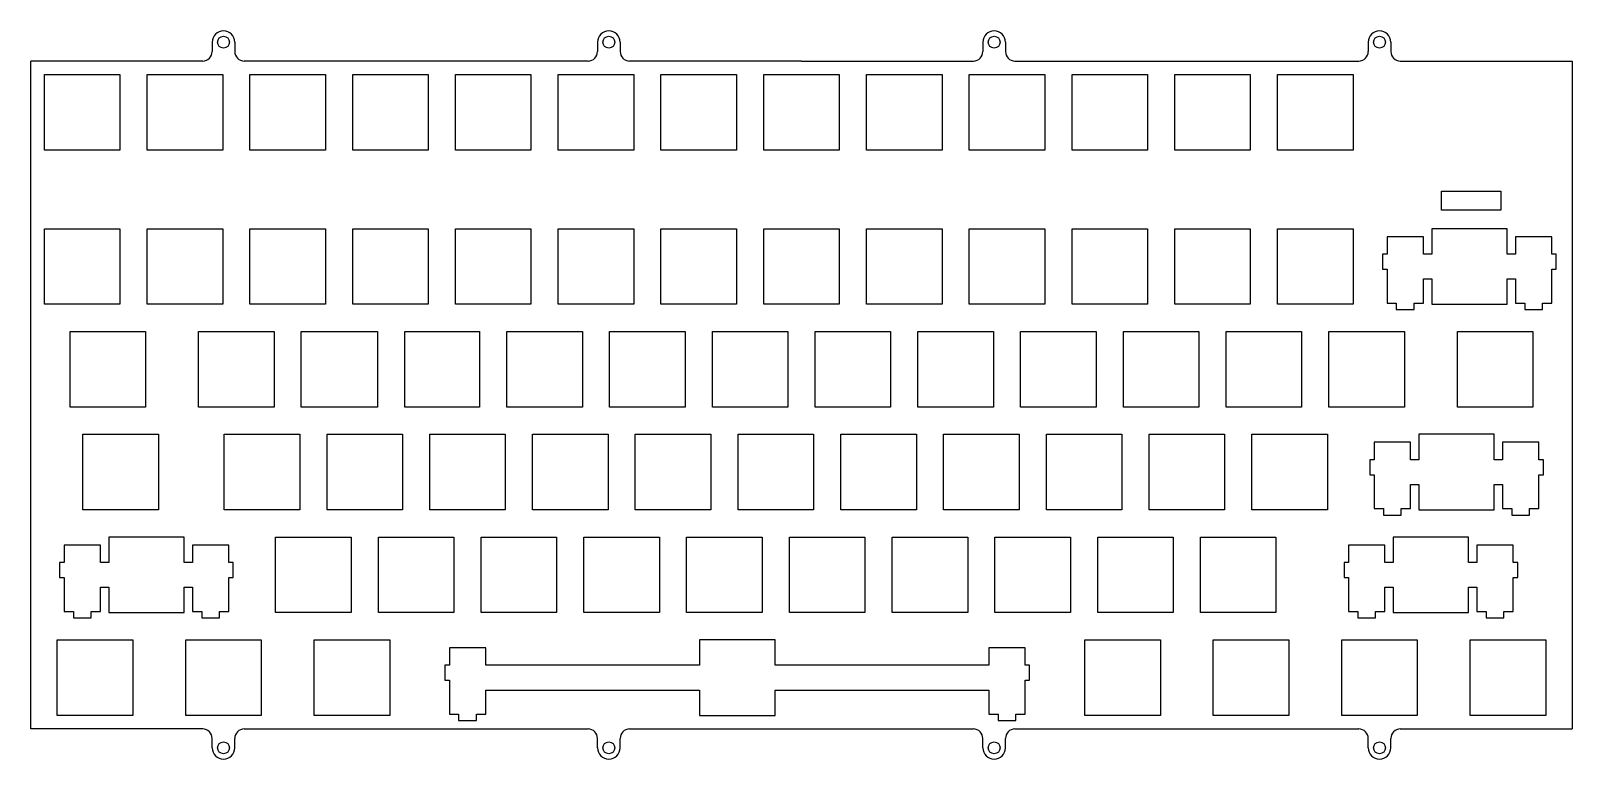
# Model space of a CAD drawing. Header units: millimetres. Extents: x 0 to 286, y -5 to 130.
import ezdxf

# ---------------------------------------------------------------- set-up
doc = ezdxf.new("R2010")
doc.units = ezdxf.units.MM
doc.layers.add('0 (2)', color=7, linetype='Continuous')

msp = doc.modelspace()

# ---------------------------------------------------------------- linework, layer by layer
at = {"layer": '0 (2)'}
for p, q in [((33.71, 127.58), (33.71, 125.83)), ((37.91, 127.58), (37.91, 125.83)), ((105.15, 127.58), (105.15, 125.83)), ((109.35, 127.58), (109.35, 125.83)), ((176.59, 127.58), (176.59, 125.83)), ((180.79, 127.58), (180.79, 125.83)), ((248.03, 127.58), (248.03, 125.83)), ((252.23, 127.58), (252.23, 125.83)), ((0.1, 0.26), (0.1, 124.08)), ((31.96, 124.08), (0.1, 124.08)), ((103.4, 124.08), (39.66, 124.08)), ((142.97, 124.08), (111.1, 124.08)), ((142.97, 124.08), (174.84, 124.08)), ((182.54, 124.08), (246.28, 124.08)), ((253.98, 124.08), (285.85, 124.08)), ((285.85, 124.08), (285.85, 0.26)), ((2.62, 121.56), (16.62, 121.56)), ((2.62, 107.56), (2.62, 121.56)), ((16.62, 121.56), (16.62, 107.56)), ((21.67, 107.56), (21.67, 121.56)), ((21.67, 121.56), (35.67, 121.56)), ((35.67, 121.56), (35.67, 107.56)), ((40.72, 121.56), (54.72, 121.56)), ((40.72, 107.56), (40.72, 121.56)), ((54.72, 121.56), (54.72, 107.56)), ((59.77, 121.56), (73.77, 121.56)), ((59.77, 107.56), (59.77, 121.56)), ((73.77, 121.56), (73.77, 107.56)), ((78.82, 121.56), (92.82, 121.56)), ((78.82, 107.56), (78.82, 121.56)), ((92.82, 121.56), (92.82, 107.56)), ((97.87, 107.56), (97.87, 121.56)), ((97.87, 121.56), (111.87, 121.56)), ((111.87, 121.56), (111.87, 107.56)), ((116.92, 107.56), (116.92, 121.56)), ((116.92, 121.56), (130.92, 121.56)), ((130.92, 121.56), (130.92, 107.56)), ((135.97, 121.56), (149.97, 121.56)), ((135.97, 107.56), (135.97, 121.56)), ((149.97, 121.56), (149.97, 107.56)), ((155.02, 121.56), (169.02, 121.56)), ((155.02, 107.56), (155.02, 121.56)), ((169.02, 121.56), (169.02, 107.56)), ((174.07, 121.56), (188.07, 121.56)), ((174.07, 107.56), (174.07, 121.56)), ((188.07, 121.56), (188.07, 107.56)), ((193.12, 121.56), (207.12, 121.56)), ((193.12, 107.56), (193.12, 121.56)), ((207.12, 121.56), (207.12, 107.56)), ((212.17, 121.56), (226.17, 121.56)), ((212.17, 107.56), (212.17, 121.56)), ((226.17, 121.56), (226.17, 107.56)), ((231.22, 121.56), (245.22, 121.56)), ((231.22, 107.56), (231.22, 121.56)), ((245.22, 121.56), (245.22, 107.56)), ((16.62, 107.56), (2.62, 107.56)), ((35.67, 107.56), (21.67, 107.56)), ((54.72, 107.56), (40.72, 107.56)), ((73.77, 107.56), (59.77, 107.56)), ((92.82, 107.56), (78.82, 107.56)), ((111.87, 107.56), (97.87, 107.56)), ((130.92, 107.56), (116.92, 107.56)), ((149.97, 107.56), (135.97, 107.56)), ((169.02, 107.56), (155.02, 107.56)), ((188.07, 107.56), (174.07, 107.56)), ((207.12, 107.56), (193.12, 107.56)), ((226.17, 107.56), (212.17, 107.56)), ((245.22, 107.56), (231.22, 107.56)), ((261.59, 99.95), (272.59, 99.95)), ((261.59, 96.45), (261.59, 99.95)), ((272.59, 99.95), (272.59, 96.45)), ((272.59, 96.45), (261.59, 96.45)), ((2.62, 78.98), (2.62, 92.98)), ((2.62, 92.98), (16.62, 92.98)), ((16.62, 92.98), (16.62, 78.98)), ((21.67, 78.98), (21.67, 92.98)), ((21.67, 92.98), (35.67, 92.98)), ((35.67, 92.98), (35.67, 78.98)), ((40.72, 78.98), (40.72, 92.98)), ((40.72, 92.98), (54.72, 92.98)), ((54.72, 92.98), (54.72, 78.98)), ((59.77, 92.98), (73.77, 92.98)), ((59.77, 78.98), (59.77, 92.98)), ((73.77, 92.98), (73.77, 78.98)), ((78.82, 92.98), (92.82, 92.98)), ((78.82, 78.98), (78.82, 92.98)), ((92.82, 92.98), (92.82, 78.98)), ((97.87, 78.98), (97.87, 92.98)), ((97.87, 92.98), (111.87, 92.98)), ((111.87, 92.98), (111.87, 78.98)), ((116.92, 92.98), (130.92, 92.98)), ((116.92, 78.98), (116.92, 92.98)), ((130.92, 92.98), (130.92, 78.98)), ((135.97, 78.98), (135.97, 92.98)), ((135.97, 92.98), (149.97, 92.98)), ((149.97, 92.98), (149.97, 78.98)), ((155.02, 78.98), (155.02, 92.98)), ((155.02, 92.98), (169.02, 92.98)), ((169.02, 92.98), (169.02, 78.98)), ((174.07, 92.98), (188.07, 92.98)), ((174.07, 78.98), (174.07, 92.98)), ((188.07, 92.98), (188.07, 78.98)), ((193.12, 78.98), (193.12, 92.98)), ((193.12, 92.98), (207.12, 92.98)), ((207.12, 92.98), (207.12, 78.98)), ((212.17, 92.98), (226.17, 92.98)), ((212.17, 78.98), (212.17, 92.98)), ((226.17, 92.98), (226.17, 78.98)), ((231.22, 92.98), (245.22, 92.98)), ((231.22, 78.98), (231.22, 92.98)), ((245.22, 92.98), (245.22, 78.98)), ((251.52, 91.51), (251.52, 88.28)), ((258.27, 91.51), (251.52, 91.51)), ((258.27, 88.28), (258.27, 91.51)), ((273.79, 92.98), (259.8, 92.98)), ((259.8, 92.98), (259.8, 88.28)), ((273.79, 88.28), (273.79, 92.98)), ((275.32, 91.51), (275.32, 88.28)), ((282.07, 91.51), (275.32, 91.51)), ((282.07, 88.28), (282.07, 91.51)), ((251.52, 88.28), (250.69, 88.28)), ((250.69, 88.28), (250.69, 85.48)), ((259.8, 88.28), (258.27, 88.28)), ((275.32, 88.28), (273.79, 88.28)), ((282.89, 88.28), (282.07, 88.28)), ((282.89, 85.48), (282.89, 88.28)), ((250.69, 85.48), (251.52, 85.48)), ((251.52, 85.48), (251.52, 79.21)), ((258.27, 83.68), (259.8, 83.68)), ((258.27, 79.21), (258.27, 83.68)), ((259.8, 83.68), (259.8, 78.98)), ((273.79, 78.98), (273.79, 83.68)), ((273.79, 83.68), (275.32, 83.68)), ((275.32, 83.68), (275.32, 79.21)), ((282.07, 85.48), (282.89, 85.48)), ((282.07, 79.21), (282.07, 85.48)), ((16.62, 78.98), (2.62, 78.98)), ((35.67, 78.98), (21.67, 78.98)), ((54.72, 78.98), (40.72, 78.98)), ((73.77, 78.98), (59.77, 78.98)), ((92.82, 78.98), (78.82, 78.98)), ((111.87, 78.98), (97.87, 78.98)), ((130.92, 78.98), (116.92, 78.98)), ((149.97, 78.98), (135.97, 78.98)), ((169.02, 78.98), (155.02, 78.98)), ((188.07, 78.98), (174.07, 78.98)), ((207.12, 78.98), (193.12, 78.98)), ((226.17, 78.98), (212.17, 78.98)), ((245.22, 78.98), (231.22, 78.98)), ((251.52, 79.21), (253.24, 79.21)), ((253.24, 79.21), (253.24, 78.01)), ((253.24, 78.01), (256.54, 78.01)), ((256.54, 78.01), (256.54, 79.21)), ((256.54, 79.21), (258.27, 79.21)), ((259.8, 78.98), (273.79, 78.98)), ((275.32, 79.21), (277.05, 79.21)), ((277.05, 79.21), (277.05, 78.01)), ((277.05, 78.01), (280.34, 78.01)), ((280.34, 78.01), (280.34, 79.21)), ((280.34, 79.21), (282.07, 79.21)), ((7.38, 59.93), (7.38, 73.93)), ((7.38, 73.93), (21.38, 73.93)), ((21.38, 73.93), (21.38, 59.93)), ((31.19, 59.93), (31.19, 73.93)), ((31.19, 73.93), (45.19, 73.93)), ((45.19, 73.93), (45.19, 59.93)), ((50.24, 73.93), (64.37, 73.93)), ((50.24, 59.93), (50.24, 73.93)), ((64.37, 73.93), (64.37, 59.93)), ((69.42, 59.93), (69.42, 73.93)), ((69.42, 73.93), (83.29, 73.93)), ((83.29, 73.93), (83.29, 59.93)), ((88.34, 73.93), (102.34, 73.93)), ((88.34, 59.93), (88.34, 73.93)), ((102.34, 73.93), (102.34, 59.93)), ((107.39, 59.93), (107.39, 73.93)), ((107.39, 73.93), (121.39, 73.93)), ((121.39, 73.93), (121.39, 59.93)), ((126.44, 73.93), (140.44, 73.93)), ((126.44, 59.93), (126.44, 73.93)), ((140.44, 73.93), (140.44, 59.93)), ((145.5, 73.93), (159.49, 73.93)), ((145.5, 59.93), (145.5, 73.93)), ((159.49, 73.93), (159.49, 59.93)), ((164.54, 73.93), (178.54, 73.93)), ((164.54, 59.93), (164.54, 73.93)), ((178.54, 73.93), (178.54, 59.93)), ((183.59, 59.93), (183.59, 73.93)), ((183.59, 73.93), (197.59, 73.93)), ((197.59, 73.93), (197.59, 59.93)), ((202.65, 73.93), (216.64, 73.93)), ((202.65, 59.93), (202.65, 73.93)), ((216.64, 73.93), (216.64, 59.93)), ((221.69, 73.93), (235.69, 73.93)), ((221.69, 59.93), (221.69, 73.93)), ((235.69, 73.93), (235.69, 59.93)), ((240.75, 59.93), (240.75, 73.93)), ((240.75, 73.93), (254.74, 73.93)), ((254.74, 73.93), (254.74, 59.93)), ((264.56, 59.93), (264.56, 73.93)), ((264.56, 73.93), (278.56, 73.93)), ((278.56, 73.93), (278.56, 59.93)), ((21.38, 59.93), (7.38, 59.93)), ((45.19, 59.93), (31.19, 59.93)), ((64.37, 59.93), (50.24, 59.93)), ((83.29, 59.93), (69.42, 59.93)), ((102.34, 59.93), (88.34, 59.93)), ((121.39, 59.93), (107.39, 59.93)), ((140.44, 59.93), (126.44, 59.93)), ((159.49, 59.93), (145.5, 59.93)), ((178.54, 59.93), (164.54, 59.93)), ((197.59, 59.93), (183.59, 59.93)), ((216.64, 59.93), (202.65, 59.93)), ((235.69, 59.93), (221.69, 59.93)), ((254.74, 59.93), (240.75, 59.93)), ((278.56, 59.93), (264.56, 59.93)), ((9.76, 54.88), (23.76, 54.88)), ((9.76, 40.88), (9.76, 54.88)), ((23.76, 54.88), (23.76, 40.88)), ((35.96, 54.88), (49.96, 54.88)), ((35.96, 40.88), (35.96, 54.88)), ((49.96, 54.88), (49.96, 40.88)), ((55.01, 54.88), (69.01, 54.88)), ((55.01, 40.88), (55.01, 54.88)), ((69.01, 54.88), (69.01, 40.88)), ((74.06, 54.88), (88.06, 54.88)), ((74.06, 40.88), (74.06, 54.88)), ((88.06, 54.88), (88.06, 40.88)), ((93.11, 54.88), (107.11, 54.88)), ((93.11, 40.88), (93.11, 54.88)), ((107.11, 54.88), (107.11, 40.88)), ((112.16, 54.88), (126.16, 54.88)), ((112.16, 40.88), (112.16, 54.88)), ((126.16, 54.88), (126.16, 40.88)), ((131.21, 54.88), (145.21, 54.88)), ((131.21, 40.88), (131.21, 54.88)), ((145.21, 54.88), (145.21, 40.88)), ((150.26, 54.88), (164.26, 54.88)), ((150.26, 40.88), (150.26, 54.88)), ((164.26, 54.88), (164.26, 40.88)), ((169.31, 54.88), (183.31, 54.88)), ((169.31, 40.88), (169.31, 54.88)), ((183.31, 54.88), (183.31, 40.88)), ((188.36, 54.88), (202.36, 54.88)), ((188.36, 40.88), (188.36, 54.88)), ((202.36, 54.88), (202.36, 40.88)), ((207.41, 40.88), (207.41, 54.88)), ((207.41, 54.88), (221.41, 54.88)), ((221.41, 54.88), (221.41, 40.88)), ((226.46, 40.88), (226.46, 54.88)), ((226.46, 54.88), (240.46, 54.88)), ((240.46, 54.88), (240.46, 40.88)), ((257.41, 54.88), (257.41, 50.18)), ((271.41, 54.88), (257.41, 54.88)), ((271.41, 50.18), (271.41, 54.88)), ((255.89, 53.41), (249.14, 53.41)), ((249.14, 53.41), (249.14, 50.18)), ((255.89, 50.18), (255.89, 53.41)), ((279.69, 53.41), (272.94, 53.41)), ((272.94, 53.41), (272.94, 50.18)), ((279.69, 50.18), (279.69, 53.41)), ((248.31, 50.18), (248.31, 47.38)), ((249.14, 50.18), (248.31, 50.18)), ((257.41, 50.18), (255.89, 50.18)), ((272.94, 50.18), (271.41, 50.18)), ((280.51, 50.18), (279.69, 50.18)), ((280.51, 47.38), (280.51, 50.18)), ((248.31, 47.38), (249.14, 47.38)), ((249.14, 47.38), (249.14, 41.11)), ((279.69, 41.11), (279.69, 47.38)), ((279.69, 47.38), (280.51, 47.38)), ((255.89, 41.11), (255.89, 45.58)), ((255.89, 45.58), (257.41, 45.58)), ((257.41, 45.58), (257.41, 40.88)), ((271.41, 40.88), (271.41, 45.58)), ((271.41, 45.58), (272.94, 45.58)), ((272.94, 45.58), (272.94, 41.11)), ((23.76, 40.88), (9.76, 40.88)), ((49.96, 40.88), (35.96, 40.88)), ((69.01, 40.88), (55.01, 40.88)), ((88.06, 40.88), (74.06, 40.88)), ((107.11, 40.88), (93.11, 40.88)), ((126.16, 40.88), (112.16, 40.88)), ((145.21, 40.88), (131.21, 40.88)), ((164.26, 40.88), (150.26, 40.88)), ((183.31, 40.88), (169.31, 40.88)), ((202.36, 40.88), (188.36, 40.88)), ((221.41, 40.88), (207.41, 40.88)), ((240.46, 40.88), (226.46, 40.88)), ((249.14, 41.11), (250.86, 41.11)), ((250.86, 41.11), (250.86, 39.91)), ((254.16, 41.11), (255.89, 41.11)), ((254.16, 39.91), (254.16, 41.11)), ((257.41, 40.88), (271.41, 40.88)), ((272.94, 41.11), (274.66, 41.11)), ((274.66, 41.11), (274.66, 39.91)), ((277.96, 39.91), (277.96, 41.11)), ((277.96, 41.11), (279.69, 41.11)), ((250.86, 39.91), (254.16, 39.91)), ((274.66, 39.91), (277.96, 39.91)), ((13, 34.36), (6.25, 34.36)), ((6.25, 34.36), (6.25, 31.13)), ((13, 31.13), (13, 34.36)), ((14.53, 35.83), (14.53, 31.13)), ((28.53, 35.83), (14.53, 35.83)), ((28.53, 31.13), (28.53, 35.83)), ((36.8, 34.36), (30.05, 34.36)), ((30.05, 34.36), (30.05, 31.13)), ((36.8, 31.13), (36.8, 34.36)), ((45.48, 21.83), (45.48, 35.83)), ((45.48, 35.83), (59.48, 35.83)), ((59.48, 35.83), (59.48, 21.83)), ((64.53, 35.83), (78.53, 35.83)), ((64.53, 21.83), (64.53, 35.83)), ((78.53, 35.83), (78.53, 21.83)), ((83.58, 35.83), (97.58, 35.83)), ((83.58, 21.83), (83.58, 35.83)), ((97.58, 35.83), (97.58, 21.83)), ((102.63, 35.83), (116.63, 35.83)), ((102.63, 21.83), (102.63, 35.83)), ((116.63, 35.83), (116.63, 21.83)), ((121.68, 35.83), (135.68, 35.83)), ((121.68, 21.83), (121.68, 35.83)), ((135.68, 35.83), (135.68, 21.83)), ((140.73, 35.83), (154.73, 35.83)), ((140.73, 21.83), (140.73, 35.83)), ((154.73, 35.83), (154.73, 21.83)), ((159.78, 35.83), (173.78, 35.83)), ((159.78, 21.83), (159.78, 35.83)), ((173.78, 35.83), (173.78, 21.83)), ((178.83, 21.83), (178.83, 35.83)), ((178.83, 35.83), (192.83, 35.83)), ((192.83, 35.83), (192.83, 21.83)), ((197.88, 35.83), (211.88, 35.83)), ((197.88, 21.83), (197.88, 35.83)), ((211.88, 35.83), (211.88, 21.83)), ((216.93, 35.83), (230.93, 35.83)), ((216.93, 21.83), (216.93, 35.83)), ((230.93, 35.83), (230.93, 21.83)), ((251.13, 34.36), (244.38, 34.36)), ((244.38, 34.36), (244.38, 31.13)), ((251.13, 31.13), (251.13, 34.36)), ((266.65, 35.83), (252.65, 35.83)), ((252.65, 35.83), (252.65, 31.13)), ((266.65, 31.13), (266.65, 35.83)), ((274.93, 34.36), (268.18, 34.36)), ((268.18, 34.36), (268.18, 31.13)), ((274.93, 31.13), (274.93, 34.36)), ((6.25, 31.13), (5.43, 31.13)), ((5.43, 31.13), (5.43, 28.33)), ((14.53, 31.13), (13, 31.13)), ((30.05, 31.13), (28.53, 31.13)), ((37.63, 31.13), (36.8, 31.13)), ((37.63, 28.33), (37.63, 31.13)), ((243.55, 31.13), (243.55, 28.33)), ((244.38, 31.13), (243.55, 31.13)), ((252.65, 31.13), (251.13, 31.13)), ((268.18, 31.13), (266.65, 31.13)), ((275.75, 31.13), (274.93, 31.13)), ((275.75, 28.33), (275.75, 31.13)), ((5.43, 28.33), (6.25, 28.33)), ((6.25, 28.33), (6.25, 22.06)), ((13, 26.53), (14.53, 26.53)), ((13, 22.06), (13, 26.53)), ((14.53, 26.53), (14.53, 21.83)), ((28.53, 26.53), (30.05, 26.53)), ((28.53, 21.83), (28.53, 26.53)), ((30.05, 26.53), (30.05, 22.06)), ((36.8, 22.06), (36.8, 28.33)), ((36.8, 28.33), (37.63, 28.33)), ((243.55, 28.33), (244.38, 28.33)), ((244.38, 28.33), (244.38, 22.06)), ((251.13, 22.06), (251.13, 26.53)), ((251.13, 26.53), (252.65, 26.53)), ((252.65, 26.53), (252.65, 21.83)), ((266.65, 26.53), (268.18, 26.53)), ((266.65, 21.83), (266.65, 26.53)), ((268.18, 26.53), (268.18, 22.06)), ((274.93, 22.06), (274.93, 28.33)), ((274.93, 28.33), (275.75, 28.33)), ((6.25, 22.06), (7.98, 22.06)), ((7.98, 22.06), (7.98, 20.86)), ((7.98, 20.86), (11.28, 20.86)), ((11.28, 22.06), (13, 22.06)), ((11.28, 20.86), (11.28, 22.06)), ((14.53, 21.83), (28.53, 21.83)), ((30.05, 22.06), (31.77, 22.06)), ((31.77, 22.06), (31.77, 20.86)), ((31.77, 20.86), (35.08, 20.86)), ((35.08, 22.06), (36.8, 22.06)), ((35.08, 20.86), (35.08, 22.06)), ((59.48, 21.83), (45.48, 21.83)), ((78.53, 21.83), (64.53, 21.83)), ((97.58, 21.83), (83.58, 21.83)), ((116.63, 21.83), (102.63, 21.83)), ((135.68, 21.83), (121.68, 21.83)), ((154.73, 21.83), (140.73, 21.83)), ((173.78, 21.83), (159.78, 21.83)), ((192.83, 21.83), (178.83, 21.83)), ((211.88, 21.83), (197.88, 21.83)), ((230.93, 21.83), (216.93, 21.83)), ((244.38, 22.06), (246.1, 22.06)), ((246.1, 22.06), (246.1, 20.86)), ((246.1, 20.86), (249.4, 20.86)), ((249.4, 20.86), (249.4, 22.06)), ((249.4, 22.06), (251.13, 22.06)), ((252.65, 21.83), (266.65, 21.83)), ((268.18, 22.06), (269.9, 22.06)), ((269.9, 22.06), (269.9, 20.86)), ((269.9, 20.86), (273.2, 20.86)), ((273.2, 20.86), (273.2, 22.06)), ((273.2, 22.06), (274.93, 22.06)), ((5, 16.78), (19, 16.78)), ((5, 2.78), (5, 16.78)), ((19, 16.78), (19, 2.78)), ((28.81, 2.78), (28.81, 16.78)), ((28.81, 16.78), (42.81, 16.78)), ((42.81, 16.78), (42.81, 2.78)), ((52.63, 16.78), (66.63, 16.78)), ((52.63, 2.78), (52.63, 16.78)), ((66.63, 16.78), (66.63, 2.78)), ((84.44, 15.31), (77.69, 15.31)), ((77.69, 15.31), (77.69, 12.08)), ((84.44, 12.08), (84.44, 15.31)), ((124.06, 16.78), (124.06, 12.08)), ((138.06, 16.78), (124.06, 16.78)), ((138.06, 12.08), (138.06, 16.78)), ((184.44, 15.31), (177.69, 15.31)), ((177.69, 15.31), (177.69, 12.08)), ((184.44, 12.08), (184.44, 15.31)), ((195.5, 16.78), (209.5, 16.78)), ((195.5, 2.78), (195.5, 16.78)), ((209.5, 16.78), (209.5, 2.78)), ((219.31, 16.78), (233.31, 16.78)), ((219.31, 2.78), (219.31, 16.78)), ((233.31, 16.78), (233.31, 2.78)), ((243.13, 16.78), (257.12, 16.78)), ((243.13, 2.78), (243.13, 16.78)), ((257.12, 16.78), (257.12, 2.78)), ((266.94, 16.78), (280.94, 16.78)), ((266.94, 2.78), (266.94, 16.78)), ((280.94, 16.78), (280.94, 2.78)), ((77.69, 12.08), (76.86, 12.08)), ((76.86, 12.08), (76.86, 9.28)), ((124.06, 12.08), (84.44, 12.08)), ((177.69, 12.08), (138.06, 12.08)), ((185.26, 12.08), (184.44, 12.08)), ((185.26, 9.28), (185.26, 12.08)), ((76.86, 9.28), (77.69, 9.28)), ((77.69, 9.28), (77.69, 3.01)), ((184.44, 3.01), (184.44, 9.28)), ((184.44, 9.28), (185.26, 9.28)), ((84.44, 3.01), (84.44, 7.48)), ((84.44, 7.48), (124.06, 7.48)), ((124.06, 7.48), (124.06, 2.78)), ((138.06, 2.78), (138.06, 7.48)), ((138.06, 7.48), (177.69, 7.48)), ((177.69, 7.48), (177.69, 3.01)), ((77.69, 3.01), (79.41, 3.01)), ((79.41, 3.01), (79.41, 1.81)), ((82.71, 1.81), (82.71, 3.01)), ((82.71, 3.01), (84.44, 3.01)), ((177.69, 3.01), (179.41, 3.01)), ((179.41, 3.01), (179.41, 1.81)), ((182.71, 1.81), (182.71, 3.01)), ((182.71, 3.01), (184.44, 3.01)), ((31.96, 0.26), (0.1, 0.26)), ((19, 2.78), (5, 2.78)), ((42.81, 2.78), (28.81, 2.78)), ((39.66, 0.26), (103.4, 0.26)), ((66.63, 2.78), (52.63, 2.78)), ((79.41, 1.81), (82.71, 1.81)), ((111.1, 0.26), (174.84, 0.26)), ((124.06, 2.78), (138.06, 2.78)), ((179.41, 1.81), (182.71, 1.81)), ((182.54, 0.26), (214.41, 0.26)), ((209.5, 2.78), (195.5, 2.78)), ((214.41, 0.26), (246.28, 0.26)), ((233.31, 2.78), (219.31, 2.78)), ((257.12, 2.78), (243.13, 2.78)), ((253.98, 0.26), (285.85, 0.26)), ((280.94, 2.78), (266.94, 2.78)), ((33.71, -3.24), (33.71, -1.49)), ((37.91, -3.24), (37.91, -1.49)), ((105.15, -3.24), (105.15, -1.49)), ((109.35, -3.24), (109.35, -1.49)), ((176.59, -3.24), (176.59, -1.49)), ((180.79, -3.24), (180.79, -1.49)), ((248.03, -3.24), (248.03, -1.49)), ((252.23, -3.24), (252.23, -1.49))]:
    msp.add_line(p, q, dxfattribs=at)
for centre in [(35.81, 127.58), (107.25, 127.58), (178.69, 127.58), (250.13, 127.58), (35.81, -3.24), (107.25, -3.24), (178.69, -3.24), (250.13, -3.24)]:
    msp.add_circle(centre, 1.1, dxfattribs=at)
for centre, radius, start, end in [((35.81, 127.58), 2.1, 0, 180), ((107.25, 127.58), 2.1, 0, 180), ((178.69, 127.58), 2.1, 0, 180), ((250.13, 127.58), 2.1, 0, 180), ((31.96, 125.83), 1.75, 270, 0), ((39.66, 125.83), 1.75, 180, 270), ((103.4, 125.83), 1.75, 270, 360), ((111.1, 125.83), 1.75, 180, 270), ((174.84, 125.83), 1.75, 270, 0), ((182.54, 125.83), 1.75, 180, 270), ((246.28, 125.83), 1.75, 270, 0), ((253.98, 125.83), 1.75, 180, 270), ((31.96, -1.49), 1.75, 0, 90), ((39.66, -1.49), 1.75, 90, 180), ((103.4, -1.49), 1.75, 360, 90), ((111.1, -1.49), 1.75, 90, 180), ((174.84, -1.49), 1.75, 0, 90), ((182.54, -1.49), 1.75, 90, 180), ((246.28, -1.49), 1.75, 0, 90), ((253.98, -1.49), 1.75, 90, 180), ((35.81, -3.24), 2.1, 180, 0), ((107.25, -3.24), 2.1, 180, 0), ((178.69, -3.24), 2.1, 180, 0), ((250.13, -3.24), 2.1, 180, 0)]:
    msp.add_arc(centre, radius, start, end, dxfattribs=at)

doc.saveas('drawing.dxf')
